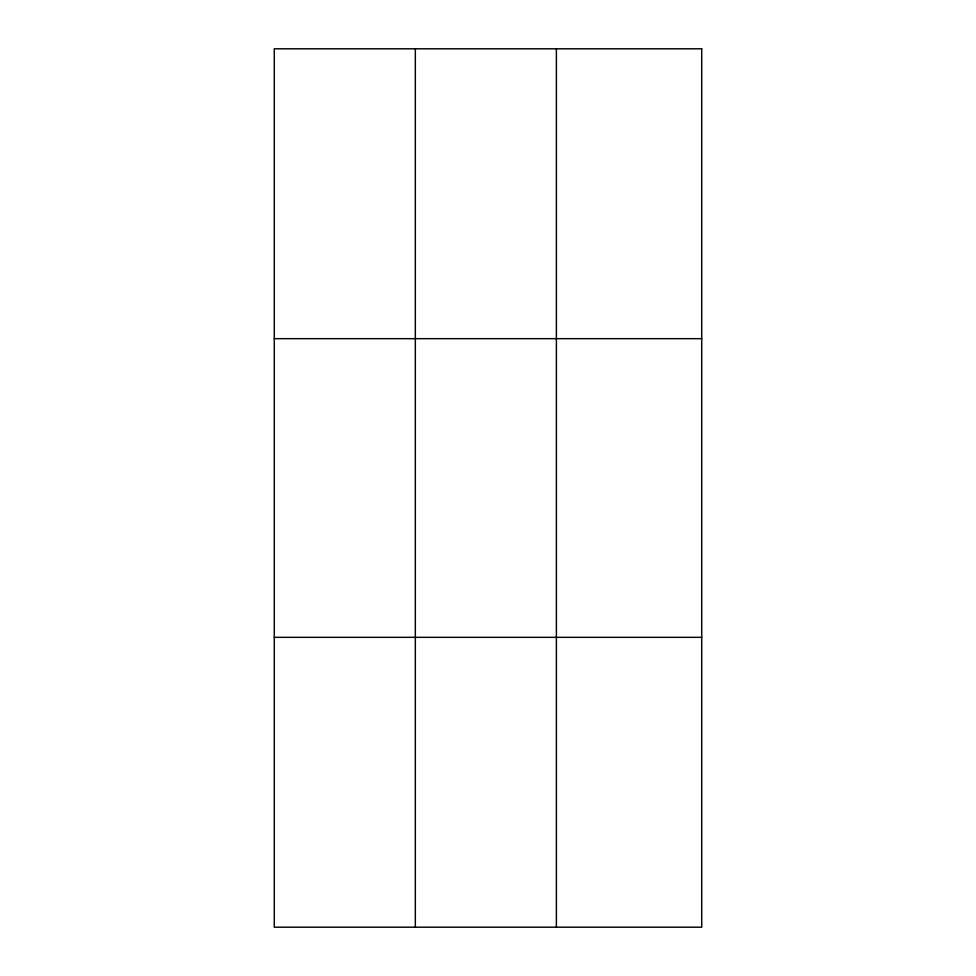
<?xml version="1.0" encoding="UTF-8"?>
<svg xmlns="http://www.w3.org/2000/svg" width="976" height="976" viewBox="0 0 976 976"><rect width="100%" height="100%" fill="white"/><g stroke="black" fill="none" stroke-linecap="round" stroke-linejoin="round"><path stroke-width="1.46" d="M415.337 48.8L415.337 927.2M556.393 48.8L556.393 927.2M274.28 338.672L701.72 338.672M274.28 637.328L701.72 637.328M701.72 48.8L701.72 927.2L274.28 927.2L274.28 48.8L701.72 48.8"/></g></svg>
